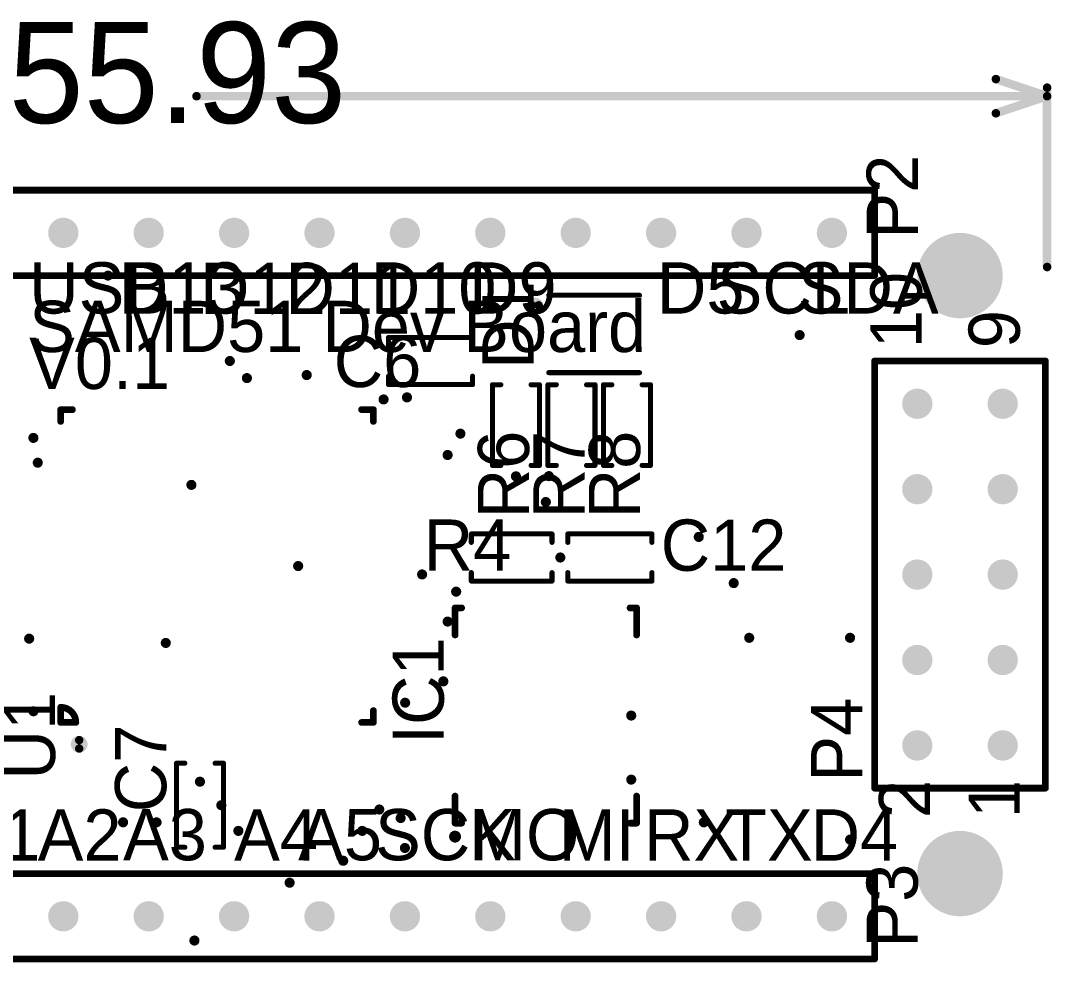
# Model space of a CAD drawing. Extents: x -61.2 to 0.2, y -0.1 to 27.9.
# Drawn here: x -30.48 to 0.18, y -0.1 to 27.9 of the extents above; entities that cross this region are included whole.
import ezdxf

# ---------------------------------------------------------------- set-up
doc = ezdxf.new("R2010")
doc.units = 0
doc.layers.get('0').update_dxf_attribs({"linetype": 'CONTINUOUS'})
for name, color, linetype in [('PADHOLELAYER', 156, 'CONTINUOUS'), ('TOPOVERLAY', 2, 'CONTINUOUS'), ('VIAHOLELAYER', 16, 'CONTINUOUS')]:
    doc.layers.add(name, color=color, linetype=linetype)

# ---------------------------------------------------------------- blocks, each defined once
blk = doc.blocks.new('RES_0603_1608_1')
at = {"layer": 'TOPOVERLAY', "const_width": 0.15}
for points in [[(-1.2, 0.45), (-1.2, 0.7)], [(1.175, 0.7), (-1.2, 0.7)], [(1.2, 0.7), (1.175, 0.7)], [(1.2, 0.45), (1.2, 0.7)], [(-1.2, -0.7), (-1.2, -0.45)], [(1.2, -0.7), (1.2, -0.45)], [(1.175, -0.7), (-1.2, -0.7)], [(1.2, -0.7), (1.175, -0.7)]]:
    blk.add_lwpolyline(points, dxfattribs=at)
at = {"layer": 'TOPOVERLAY', "const_width": 0.075}
for points in [[(-1.238, 0.7, 1), (-1.162, 0.7, 1)], [(-1.238, 0.7, 1), (-1.162, 0.7, 1)], [(1.137, 0.7, 1), (1.212, 0.7, 1)], [(1.137, 0.7, 1), (1.212, 0.7, 1)], [(1.162, 0.7, 1), (1.238, 0.7, 1)], [(1.162, 0.7, 1), (1.238, 0.7, 1)], [(-1.238, 0.45, 1), (-1.162, 0.45, 1)], [(1.162, 0.45, 1), (1.238, 0.45, 1)], [(-1.238, -0.45, 1), (-1.162, -0.45, 1)], [(1.162, -0.45, 1), (1.238, -0.45, 1)], [(-1.238, -0.7, 1), (-1.162, -0.7, 1)], [(-1.238, -0.7, 1), (-1.162, -0.7, 1)], [(1.137, -0.7, 1), (1.212, -0.7, 1)], [(1.137, -0.7, 1), (1.212, -0.7, 1)], [(1.162, -0.7, 1), (1.238, -0.7, 1)], [(1.162, -0.7, 1), (1.238, -0.7, 1)]]:
    blk.add_lwpolyline(points, format="xyb", close=True, dxfattribs=at)
blk = doc.blocks.new('RES_0603_1608_2')
at = {"layer": 'TOPOVERLAY', "const_width": 0.15}
for points in [[(-1.2, 0.45), (-1.2, 0.7)], [(1.175, 0.7), (-1.2, 0.7)], [(1.2, 0.7), (1.175, 0.7)], [(1.2, 0.45), (1.2, 0.7)], [(-1.2, -0.7), (-1.2, -0.45)], [(1.2, -0.7), (1.2, -0.45)], [(1.175, -0.7), (-1.2, -0.7)], [(1.2, -0.7), (1.175, -0.7)]]:
    blk.add_lwpolyline(points, dxfattribs=at)
at = {"layer": 'TOPOVERLAY', "const_width": 0.075}
for points in [[(-1.238, 0.7, 1), (-1.162, 0.7, 1)], [(-1.238, 0.7, 1), (-1.162, 0.7, 1)], [(1.137, 0.7, 1), (1.212, 0.7, 1)], [(1.137, 0.7, 1), (1.212, 0.7, 1)], [(1.162, 0.7, 1), (1.238, 0.7, 1)], [(1.162, 0.7, 1), (1.238, 0.7, 1)], [(-1.238, 0.45, 1), (-1.162, 0.45, 1)], [(1.162, 0.45, 1), (1.238, 0.45, 1)], [(-1.238, -0.45, 1), (-1.162, -0.45, 1)], [(1.162, -0.45, 1), (1.238, -0.45, 1)], [(-1.238, -0.7, 1), (-1.162, -0.7, 1)], [(-1.238, -0.7, 1), (-1.162, -0.7, 1)], [(1.137, -0.7, 1), (1.212, -0.7, 1)], [(1.137, -0.7, 1), (1.212, -0.7, 1)], [(1.162, -0.7, 1), (1.238, -0.7, 1)], [(1.162, -0.7, 1), (1.238, -0.7, 1)]]:
    blk.add_lwpolyline(points, format="xyb", close=True, dxfattribs=at)
blk = doc.blocks.new('RES_0603_1608_3')
at = {"layer": 'TOPOVERLAY', "const_width": 0.15}
for points in [[(-1.2, 0.45), (-1.2, 0.7)], [(1.175, 0.7), (-1.2, 0.7)], [(1.2, 0.7), (1.175, 0.7)], [(1.2, 0.45), (1.2, 0.7)], [(-1.2, -0.7), (-1.2, -0.45)], [(1.2, -0.7), (1.2, -0.45)], [(1.175, -0.7), (-1.2, -0.7)], [(1.2, -0.7), (1.175, -0.7)]]:
    blk.add_lwpolyline(points, dxfattribs=at)
at = {"layer": 'TOPOVERLAY', "const_width": 0.075}
for points in [[(-1.238, 0.7, 1), (-1.162, 0.7, 1)], [(-1.238, 0.7, 1), (-1.162, 0.7, 1)], [(1.137, 0.7, 1), (1.212, 0.7, 1)], [(1.137, 0.7, 1), (1.212, 0.7, 1)], [(1.162, 0.7, 1), (1.238, 0.7, 1)], [(1.162, 0.7, 1), (1.238, 0.7, 1)], [(-1.238, 0.45, 1), (-1.162, 0.45, 1)], [(1.162, 0.45, 1), (1.238, 0.45, 1)], [(-1.238, -0.45, 1), (-1.162, -0.45, 1)], [(1.162, -0.45, 1), (1.238, -0.45, 1)], [(-1.238, -0.7, 1), (-1.162, -0.7, 1)], [(-1.238, -0.7, 1), (-1.162, -0.7, 1)], [(1.137, -0.7, 1), (1.212, -0.7, 1)], [(1.137, -0.7, 1), (1.212, -0.7, 1)], [(1.162, -0.7, 1), (1.238, -0.7, 1)], [(1.162, -0.7, 1), (1.238, -0.7, 1)]]:
    blk.add_lwpolyline(points, format="xyb", close=True, dxfattribs=at)
blk = doc.blocks.new('FM_B2020RGBA_HG_4')
at = {"layer": 'TOPOVERLAY', "const_width": 0.15}
for points in [[(0.5, 1.7), (-2.2, 1.7)], [(0.5, -0.6), (-2.2, -0.6)]]:
    blk.add_lwpolyline(points, dxfattribs=at)
at = {"layer": 'TOPOVERLAY'}
for points, const_width in [([(-2.238, 1.7, 1), (-2.163, 1.7, 1)], 0.075), ([(0.462, 1.7, 1), (0.537, 1.7, 1)], 0.075), ([(1, -0.3, 1), (0.8, -0.3, 1)], 0.254), ([(0.737, -0.3, 1), (0.864, -0.3, 1)], 0.127), ([(0.937, -0.3, 1), (1.064, -0.3, 1)], 0.127), ([(-2.238, -0.6, 1), (-2.163, -0.6, 1)], 0.075), ([(0.462, -0.6, 1), (0.537, -0.6, 1)], 0.075)]:
    blk.add_lwpolyline(points, format="xyb", close=True, dxfattribs=dict(at, const_width=const_width))
blk = doc.blocks.new('CAP_0603_1608_7')
at = {"layer": 'TOPOVERLAY', "const_width": 0.15}
for points in [[(1.25, 0.7), (-1.25, 0.7)], [(-1.25, 0.7), (-1.25, 0.45)], [(1.25, 0.7), (1.25, 0.45)], [(-1.25, -0.45), (-1.25, -0.7)], [(1.25, -0.45), (1.25, -0.7)], [(1.25, -0.7), (-1.25, -0.7)]]:
    blk.add_lwpolyline(points, dxfattribs=at)
at = {"layer": 'TOPOVERLAY', "const_width": 0.075}
for points in [[(-1.288, 0.7, 1), (-1.212, 0.7, 1)], [(-1.288, 0.7, 1), (-1.212, 0.7, 1)], [(1.212, 0.7, 1), (1.288, 0.7, 1)], [(1.212, 0.7, 1), (1.288, 0.7, 1)], [(-1.288, 0.45, 1), (-1.212, 0.45, 1)], [(1.212, 0.45, 1), (1.288, 0.45, 1)], [(-1.288, -0.45, 1), (-1.212, -0.45, 1)], [(1.212, -0.45, 1), (1.288, -0.45, 1)], [(-1.288, -0.7, 1), (-1.212, -0.7, 1)], [(-1.288, -0.7, 1), (-1.212, -0.7, 1)], [(1.212, -0.7, 1), (1.288, -0.7, 1)], [(1.212, -0.7, 1), (1.288, -0.7, 1)]]:
    blk.add_lwpolyline(points, format="xyb", close=True, dxfattribs=at)
blk = doc.blocks.new('CAP_0603_1608_12')
at = {"layer": 'TOPOVERLAY', "const_width": 0.15}
for points in [[(-1.25, 0.7), (-1.25, 0.45)], [(-1.25, 0.7), (1.25, 0.7)], [(1.25, 0.7), (1.25, 0.45)], [(-1.25, -0.45), (-1.25, -0.7)], [(1.25, -0.45), (1.25, -0.7)], [(-1.25, -0.7), (1.25, -0.7)]]:
    blk.add_lwpolyline(points, dxfattribs=at)
at = {"layer": 'TOPOVERLAY', "const_width": 0.075}
for points in [[(-1.288, 0.7, 1), (-1.212, 0.7, 1)], [(-1.288, 0.7, 1), (-1.212, 0.7, 1)], [(1.212, 0.7, 1), (1.288, 0.7, 1)], [(1.212, 0.7, 1), (1.288, 0.7, 1)], [(-1.288, 0.45, 1), (-1.212, 0.45, 1)], [(1.212, 0.45, 1), (1.288, 0.45, 1)], [(-1.288, -0.45, 1), (-1.212, -0.45, 1)], [(1.212, -0.45, 1), (1.288, -0.45, 1)], [(-1.288, -0.7, 1), (-1.212, -0.7, 1)], [(-1.288, -0.7, 1), (-1.212, -0.7, 1)], [(1.212, -0.7, 1), (1.288, -0.7, 1)], [(1.212, -0.7, 1), (1.288, -0.7, 1)]]:
    blk.add_lwpolyline(points, format="xyb", close=True, dxfattribs=at)
blk = doc.blocks.new('CAP_0603_1608_13')
at = {"layer": 'TOPOVERLAY', "const_width": 0.15}
for points in [[(1.25, 0.7), (-1.25, 0.7)], [(-1.25, 0.7), (-1.25, 0.45)], [(1.25, 0.7), (1.25, 0.45)], [(-1.25, -0.45), (-1.25, -0.7)], [(1.25, -0.45), (1.25, -0.7)], [(1.25, -0.7), (-1.25, -0.7)]]:
    blk.add_lwpolyline(points, dxfattribs=at)
at = {"layer": 'TOPOVERLAY', "const_width": 0.075}
for points in [[(-1.288, 0.7, 1), (-1.212, 0.7, 1)], [(-1.288, 0.7, 1), (-1.212, 0.7, 1)], [(1.212, 0.7, 1), (1.288, 0.7, 1)], [(1.212, 0.7, 1), (1.288, 0.7, 1)], [(-1.288, 0.45, 1), (-1.212, 0.45, 1)], [(1.212, 0.45, 1), (1.288, 0.45, 1)], [(-1.288, -0.45, 1), (-1.212, -0.45, 1)], [(1.212, -0.45, 1), (1.288, -0.45, 1)], [(-1.288, -0.7, 1), (-1.212, -0.7, 1)], [(-1.288, -0.7, 1), (-1.212, -0.7, 1)], [(1.212, -0.7, 1), (1.288, -0.7, 1)], [(1.212, -0.7, 1), (1.288, -0.7, 1)]]:
    blk.add_lwpolyline(points, format="xyb", close=True, dxfattribs=at)
blk = doc.blocks.new('SI_LABS_QFN_64_17')
at = {"layer": 'TOPOVERLAY'}
for p, q in [((-4.2, 4.65), (-4.65, 4.65)), ((-4.65, 4.65), (-4.65, 4.2)), ((-4.2, 4.5), (-4.2, 4.65)), ((-4.5, 4.2), (-4.2, 4.5)), ((-4.65, 4.2), (-4.5, 4.2))]:
    blk.add_line(p, q, dxfattribs=at)
at = {"layer": 'TOPOVERLAY', "const_width": 0.2}
for points in [[(-4.65, 4.65), (-4.2, 4.65)], [(-4.65, 4.65), (-4.65, 4.2)], [(4.3, 4.65), (4.65, 4.65)], [(4.65, 4.65), (4.65, 4.3)], [(-4.65, -4.3), (-4.65, -4.65)], [(4.65, -4.3), (4.65, -4.65)], [(-4.65, -4.65), (-4.3, -4.65)], [(4.3, -4.65), (4.65, -4.65)]]:
    blk.add_lwpolyline(points, dxfattribs=at)
at = {"layer": 'TOPOVERLAY'}
for points, const_width in [([(-4.7, 4.65, 1), (-4.6, 4.65, 1)], 0.1), ([(-4.7, 4.65, 1), (-4.6, 4.65, 1)], 0.1), ([(-4.25, 4.65, 1), (-4.15, 4.65, 1)], 0.1), ([(-4.25, 4.65, 1), (-4.15, 4.65, 1)], 0.1), ([(4.25, 4.65, 1), (4.35, 4.65, 1)], 0.1), ([(4.6, 4.65, 1), (4.7, 4.65, 1)], 0.1), ([(4.6, 4.65, 1), (4.7, 4.65, 1)], 0.1), ([(-5.175, 4.1, 1), (-5.425, 4.1, 1)], 0.25), ([(-4.7, 4.2, 1), (-4.6, 4.2, 1)], 0.1), ([(-4.7, 4.2, 1), (-4.6, 4.2, 1)], 0.1), ([(4.6, 4.3, 1), (4.7, 4.3, 1)], 0.1), ([(-5.488, 4.1, 1), (-5.363, 4.1, 1)], 0.125), ([(-5.238, 4.1, 1), (-5.113, 4.1, 1)], 0.125), ([(-4.7, -4.3, 1), (-4.6, -4.3, 1)], 0.1), ([(4.6, -4.3, 1), (4.7, -4.3, 1)], 0.1), ([(-4.7, -4.65, 1), (-4.6, -4.65, 1)], 0.1), ([(-4.7, -4.65, 1), (-4.6, -4.65, 1)], 0.1), ([(-4.35, -4.65, 1), (-4.25, -4.65, 1)], 0.1), ([(4.25, -4.65, 1), (4.35, -4.65, 1)], 0.1), ([(4.6, -4.65, 1), (4.7, -4.65, 1)], 0.1), ([(4.6, -4.65, 1), (4.7, -4.65, 1)], 0.1)]:
    blk.add_lwpolyline(points, format="xyb", close=True, dxfattribs=dict(at, const_width=const_width))
at = {"layer": 'TOPOVERLAY', "const_width": 0.2}
blk.add_lwpolyline([(-4.2, 4.65, -0.414214), (-4.65, 4.2)], format="xyb", dxfattribs=at)
blk = doc.blocks.new('RES_0603_1608_19')
at = {"layer": 'TOPOVERLAY', "const_width": 0.15}
for points in [[(-1.2, 0.7), (1.175, 0.7)], [(-1.2, 0.45), (-1.2, 0.7)], [(1.175, 0.7), (1.2, 0.7)], [(1.2, 0.45), (1.2, 0.7)], [(-1.2, -0.7), (-1.2, -0.45)], [(1.2, -0.7), (1.2, -0.45)], [(-1.2, -0.7), (1.175, -0.7)], [(1.175, -0.7), (1.2, -0.7)]]:
    blk.add_lwpolyline(points, dxfattribs=at)
at = {"layer": 'TOPOVERLAY', "const_width": 0.075}
for points in [[(-1.238, 0.7, 1), (-1.162, 0.7, 1)], [(-1.238, 0.7, 1), (-1.162, 0.7, 1)], [(1.137, 0.7, 1), (1.212, 0.7, 1)], [(1.137, 0.7, 1), (1.212, 0.7, 1)], [(1.162, 0.7, 1), (1.238, 0.7, 1)], [(1.162, 0.7, 1), (1.238, 0.7, 1)], [(-1.238, 0.45, 1), (-1.162, 0.45, 1)], [(1.162, 0.45, 1), (1.238, 0.45, 1)], [(-1.238, -0.45, 1), (-1.162, -0.45, 1)], [(1.162, -0.45, 1), (1.238, -0.45, 1)], [(-1.238, -0.7, 1), (-1.162, -0.7, 1)], [(-1.238, -0.7, 1), (-1.162, -0.7, 1)], [(1.137, -0.7, 1), (1.212, -0.7, 1)], [(1.137, -0.7, 1), (1.212, -0.7, 1)], [(1.162, -0.7, 1), (1.238, -0.7, 1)], [(1.162, -0.7, 1), (1.238, -0.7, 1)]]:
    blk.add_lwpolyline(points, format="xyb", close=True, dxfattribs=at)
blk = doc.blocks.new('HDR2X5_23')
at = {"layer": 'PADHOLELAYER', "const_width": 0.45}
for points in [[(-0.225, 2.54, 1), (0.225, 2.54, 1)], [(2.315, 2.54, 1), (2.765, 2.54, 1)], [(4.855, 2.54, 1), (5.305, 2.54, 1)], [(7.395, 2.54, 1), (7.845, 2.54, 1)], [(9.935, 2.54, 1), (10.385, 2.54, 1)], [(-0.225, 0, 1), (0.225, 0, 1)], [(2.315, 0, 1), (2.765, 0, 1)], [(4.855, 0, 1), (5.305, 0, 1)], [(7.395, 0, 1), (7.845, 0, 1)], [(9.935, 0, 1), (10.385, 0, 1)]]:
    blk.add_lwpolyline(points, format="xyb", close=True, dxfattribs=at)
at = {"layer": 'TOPOVERLAY', "const_width": 0.2}
for points in [[(-1.27, 3.81), (11.43, 3.81)], [(-1.27, 3.81), (-1.27, -1.27)], [(11.43, 3.81), (11.43, -1.27)], [(-1.27, -1.27), (11.43, -1.27)]]:
    blk.add_lwpolyline(points, dxfattribs=at)
at = {"layer": 'TOPOVERLAY', "const_width": 0.1}
for points in [[(-1.32, 3.81, 1), (-1.22, 3.81, 1)], [(-1.32, 3.81, 1), (-1.22, 3.81, 1)], [(11.38, 3.81, 1), (11.48, 3.81, 1)], [(11.38, 3.81, 1), (11.48, 3.81, 1)], [(-1.32, -1.27, 1), (-1.22, -1.27, 1)], [(-1.32, -1.27, 1), (-1.22, -1.27, 1)], [(11.38, -1.27, 1), (11.48, -1.27, 1)], [(11.38, -1.27, 1), (11.48, -1.27, 1)]]:
    blk.add_lwpolyline(points, format="xyb", close=True, dxfattribs=at)
at = {"layer": 'TOPOVERLAY'}
for s, p in [('2', (-2.159, 2.159)), ('10', (11.811, 2.413)), ('1', (-2.159, -0.508)), ('9', (11.811, -0.508))]:
    blk.add_text(s, height=1.524, dxfattribs=at).set_placement(p)
blk = doc.blocks.new('HDR1X16_24')
at = {"layer": 'PADHOLELAYER', "const_width": 0.45}
for points in [[(-0.225, 0, 1), (0.225, 0, 1)], [(2.315, 0, 1), (2.765, 0, 1)], [(4.855, 0, 1), (5.305, 0, 1)], [(7.395, 0, 1), (7.845, 0, 1)], [(9.935, 0, 1), (10.385, 0, 1)], [(12.475, 0, 1), (12.925, 0, 1)], [(15.015, 0, 1), (15.465, 0, 1)], [(17.555, 0, 1), (18.005, 0, 1)], [(20.095, 0, 1), (20.545, 0, 1)], [(22.635, 0, 1), (23.085, 0, 1)], [(25.175, 0, 1), (25.625, 0, 1)], [(27.715, 0, 1), (28.165, 0, 1)], [(30.255, 0, 1), (30.705, 0, 1)], [(32.795, 0, 1), (33.245, 0, 1)], [(35.335, 0, 1), (35.785, 0, 1)], [(37.875, 0, 1), (38.325, 0, 1)]]:
    blk.add_lwpolyline(points, format="xyb", close=True, dxfattribs=at)
at = {"layer": 'TOPOVERLAY', "const_width": 0.2}
for points in [[(-1.27, -1.27), (-1.27, 1.27)], [(-1.27, 1.27), (0.635, 1.27)], [(0.635, 1.27), (39.37, 1.27)], [(39.37, -1.27), (39.37, 1.27)], [(-1.27, -1.27), (39.37, -1.27)]]:
    blk.add_lwpolyline(points, dxfattribs=at)
at = {"layer": 'TOPOVERLAY', "const_width": 0.1}
for points in [[(-1.32, 1.27, 1), (-1.22, 1.27, 1)], [(-1.32, 1.27, 1), (-1.22, 1.27, 1)], [(0.585, 1.27, 1), (0.685, 1.27, 1)], [(0.585, 1.27, 1), (0.685, 1.27, 1)], [(39.32, 1.27, 1), (39.42, 1.27, 1)], [(39.32, 1.27, 1), (39.42, 1.27, 1)], [(-1.32, -1.27, 1), (-1.22, -1.27, 1)], [(-1.32, -1.27, 1), (-1.22, -1.27, 1)], [(39.32, -1.27, 1), (39.42, -1.27, 1)], [(39.32, -1.27, 1), (39.42, -1.27, 1)]]:
    blk.add_lwpolyline(points, format="xyb", close=True, dxfattribs=at)
blk = doc.blocks.new('HDR1X12_25')
at = {"layer": 'PADHOLELAYER', "const_width": 0.45}
for points in [[(-0.225, 0, 1), (0.225, 0, 1)], [(2.315, 0, 1), (2.765, 0, 1)], [(4.855, 0, 1), (5.305, 0, 1)], [(7.395, 0, 1), (7.845, 0, 1)], [(9.935, 0, 1), (10.385, 0, 1)], [(12.475, 0, 1), (12.925, 0, 1)], [(15.015, 0, 1), (15.465, 0, 1)], [(17.555, 0, 1), (18.005, 0, 1)], [(20.095, 0, 1), (20.545, 0, 1)], [(22.635, 0, 1), (23.085, 0, 1)], [(25.175, 0, 1), (25.625, 0, 1)], [(27.715, 0, 1), (28.165, 0, 1)]]:
    blk.add_lwpolyline(points, format="xyb", close=True, dxfattribs=at)
at = {"layer": 'TOPOVERLAY', "const_width": 0.2}
for points in [[(-1.27, 1.27), (0.635, 1.27)], [(-1.27, -1.27), (-1.27, 1.27)], [(0.635, 1.27), (29.21, 1.27)], [(29.21, -1.27), (29.21, 1.27)], [(-1.27, -1.27), (29.21, -1.27)]]:
    blk.add_lwpolyline(points, dxfattribs=at)
at = {"layer": 'TOPOVERLAY', "const_width": 0.1}
for points in [[(-1.32, 1.27, 1), (-1.22, 1.27, 1)], [(-1.32, 1.27, 1), (-1.22, 1.27, 1)], [(0.585, 1.27, 1), (0.685, 1.27, 1)], [(0.585, 1.27, 1), (0.685, 1.27, 1)], [(29.16, 1.27, 1), (29.26, 1.27, 1)], [(29.16, 1.27, 1), (29.26, 1.27, 1)], [(-1.32, -1.27, 1), (-1.22, -1.27, 1)], [(-1.32, -1.27, 1), (-1.22, -1.27, 1)], [(29.16, -1.27, 1), (29.26, -1.27, 1)], [(29.16, -1.27, 1), (29.26, -1.27, 1)]]:
    blk.add_lwpolyline(points, format="xyb", close=True, dxfattribs=at)
blk = doc.blocks.new('SPANSION_WSON_8_6_5MM_29')
at = {"layer": 'TOPOVERLAY'}
for points, const_width in [([(-3.55, 2.7, 1), (-3.65, 2.7, 1)], 0.1), ([(-3.25, 2.7, 1), (-3.15, 2.7, 1)], 0.1), ([(-3.25, 2.7, 1), (-3.15, 2.7, 1)], 0.1), ([(-2.445, 2.7, 1), (-2.345, 2.7, 1)], 0.1), ([(2.345, 2.7, 1), (2.445, 2.7, 1)], 0.1), ([(3.15, 2.7, 1), (3.25, 2.7, 1)], 0.1), ([(3.15, 2.7, 1), (3.25, 2.7, 1)], 0.1), ([(-3.675, 2.7, 1), (-3.625, 2.7, 1)], 0.05), ([(-3.575, 2.7, 1), (-3.525, 2.7, 1)], 0.05), ([(-3.25, 2.505, 1), (-3.15, 2.505, 1)], 0.1), ([(3.15, 2.505, 1), (3.25, 2.505, 1)], 0.1), ([(-3.25, -2.505, 1), (-3.15, -2.505, 1)], 0.1), ([(3.15, -2.505, 1), (3.25, -2.505, 1)], 0.1), ([(-3.25, -2.7, 1), (-3.15, -2.7, 1)], 0.1), ([(-3.25, -2.7, 1), (-3.15, -2.7, 1)], 0.1), ([(-2.445, -2.7, 1), (-2.345, -2.7, 1)], 0.1), ([(2.345, -2.7, 1), (2.445, -2.7, 1)], 0.1), ([(3.15, -2.7, 1), (3.25, -2.7, 1)], 0.1), ([(3.15, -2.7, 1), (3.25, -2.7, 1)], 0.1)]:
    blk.add_lwpolyline(points, format="xyb", close=True, dxfattribs=dict(at, const_width=const_width))
at = {"layer": 'TOPOVERLAY', "const_width": 0.2}
for points in [[(-3.2, 2.7), (-3.2, 2.505)], [(-3.2, 2.7), (-2.395, 2.7)], [(2.395, 2.7), (3.2, 2.7)], [(3.2, 2.7), (3.2, 2.505)], [(-3.2, -2.505), (-3.2, -2.7)], [(3.2, -2.505), (3.2, -2.7)], [(-3.2, -2.7), (-2.395, -2.7)], [(2.395, -2.7), (3.2, -2.7)]]:
    blk.add_lwpolyline(points, dxfattribs=at)

msp = doc.modelspace()

# ---------------------------------------------------------------- linework, layer by layer
at = {"layer": 'PADHOLELAYER', "const_width": 1.27}
for points in [[(-3.175, 20.32, 1), (-1.905, 20.32, 1)], [(-3.175, 2.54, 1), (-1.905, 2.54, 1)]]:
    msp.add_lwpolyline(points, format="xyb", close=True, dxfattribs=at)
at = {"layer": 'TOPOVERLAY', "const_width": 0.254}
for points in [[(-1.474, 26.162), (0.05, 25.654)], [(-25.248, 25.654), (0.05, 25.654)], [(-1.474, 25.146), (0.05, 25.654)], [(0.05, 20.574), (0.05, 25.908)]]:
    msp.add_lwpolyline(points, dxfattribs=at)
at = {"layer": 'TOPOVERLAY'}
for points, const_width in [([(-1.537, 26.162, 1), (-1.41, 26.162, 1)], 0.127), ([(-25.312, 25.654, 1), (-25.185, 25.654, 1)], 0.127), ([(-0.013, 25.908, 1), (0.114, 25.908, 1)], 0.127), ([(-0.013, 25.654, 1), (0.114, 25.654, 1)], 0.127), ([(-0.013, 25.654, 1), (0.114, 25.654, 1)], 0.127), ([(-0.013, 25.654, 1), (0.114, 25.654, 1)], 0.127), ([(-1.537, 25.146, 1), (-1.41, 25.146, 1)], 0.127), ([(-0.013, 20.574, 1), (0.114, 20.574, 1)], 0.127), ([(-17.509, 3.639, 1), (-17.609, 3.639, 1)], 0.254), ([(-17.672, 3.639, 1), (-17.545, 3.639, 1)], 0.127), ([(-17.572, 3.639, 1), (-17.445, 3.639, 1)], 0.127)]:
    msp.add_lwpolyline(points, format="xyb", close=True, dxfattribs=dict(at, const_width=const_width))
at = {"layer": 'VIAHOLELAYER', "const_width": 0.15}
for points in [[(-27.957, 20.32, 1), (-27.807, 20.32, 1)], [(-27.253, 20.32, 1), (-27.103, 20.32, 1)], [(-7.385, 18.55, 1), (-7.235, 18.55, 1)], [(-24.332, 17.78, 1), (-24.182, 17.78, 1)], [(-22.046, 17.363, 1), (-21.896, 17.363, 1)], [(-23.824, 17.272, 1), (-23.674, 17.272, 1)], [(-19.76, 16.637, 1), (-19.61, 16.637, 1)], [(-19.063, 16.699, 1), (-18.913, 16.699, 1)], [(-30.174, 15.494, 1), (-30.024, 15.494, 1)], [(-17.474, 15.621, 1), (-17.324, 15.621, 1)], [(-17.855, 14.986, 1), (-17.705, 14.986, 1)], [(-30.045, 14.757, 1), (-29.895, 14.757, 1)], [(-15.823, 14.351, 1), (-15.673, 14.351, 1)], [(-14.843, 14.357, 1), (-14.693, 14.357, 1)], [(-25.475, 14.097, 1), (-25.325, 14.097, 1)], [(-14.934, 13.589, 1), (-14.784, 13.589, 1)], [(-10.385, 12.55, 1), (-10.235, 12.55, 1)], [(-14.502, 11.938, 1), (-14.352, 11.938, 1)], [(-22.3, 11.684, 1), (-22.15, 11.684, 1)], [(-18.613, 11.434, 1), (-18.463, 11.434, 1)], [(-17.601, 10.922, 1), (-17.451, 10.922, 1)], [(-9.346, 11.176, 1), (-9.196, 11.176, 1)], [(-17.855, 10.033, 1), (-17.705, 10.033, 1)], [(-30.301, 9.525, 1), (-30.151, 9.525, 1)], [(-26.237, 9.398, 1), (-26.087, 9.398, 1)], [(-8.885, 9.55, 1), (-8.735, 9.55, 1)], [(-5.885, 9.55, 1), (-5.735, 9.55, 1)], [(-17.982, 8.255, 1), (-17.832, 8.255, 1)], [(-19.118, 7.62, 1), (-18.968, 7.62, 1)], [(-30.174, 7.366, 1), (-30.024, 7.366, 1)], [(-12.394, 7.239, 1), (-12.244, 7.239, 1)], [(-25.221, 5.272, 1), (-25.071, 5.272, 1)], [(-12.394, 5.334, 1), (-12.244, 5.334, 1)], [(-24.586, 4.572, 1), (-24.436, 4.572, 1)], [(-19.887, 4.445, 1), (-19.737, 4.445, 1)], [(-19.252, 4.191, 1), (-19.102, 4.191, 1)], [(-27.507, 4.064, 1), (-27.357, 4.064, 1)], [(-26.512, 4.064, 1), (-26.362, 4.064, 1)], [(-10.235, 4.064, 1), (-10.085, 4.064, 1)], [(-24.078, 3.81, 1), (-23.928, 3.81, 1)], [(-20.395, 3.81, 1), (-20.245, 3.81, 1)], [(-5.885, 3.55, 1), (-5.735, 3.55, 1)], [(-19.125, 3.302, 1), (-18.975, 3.302, 1)], [(-20.961, 2.921, 1), (-20.811, 2.921, 1)], [(-22.554, 2.269, 1), (-22.404, 2.269, 1)], [(-25.385, 0.55, 1), (-25.235, 0.55, 1)]]:
    msp.add_lwpolyline(points, format="xyb", close=True, dxfattribs=at)

# ---------------------------------------------------------------- block references
for name, p, rotation in [('HDR1X12_25', (-34.29, 21.59), 360), ('HDR2X5_23', (-1.27, 6.35), 90), ('FM_B2020RGBA_HG_4', (-14.273, 19.134), 180), ('CAP_0603_1608_13', (-18.288, 17.78), 180), ('RES_0603_1608_3', (-15.748, 15.875), 270), ('RES_0603_1608_2', (-14.097, 15.875), 270), ('RES_0603_1608_1', (-12.446, 15.875), 270), ('SI_LABS_QFN_64_17', (-24.638, 11.684), 90), ('RES_0603_1608_19', (-15.875, 11.938), 360), ('CAP_0603_1608_7', (-12.954, 11.938), 180), ('SPANSION_WSON_8_6_5MM_29', (-14.859, 7.239), 90), ('CAP_0603_1608_12', (-25.146, 4.572), 90), ('HDR1X16_24', (-44.45, 1.27), 360)]:
    msp.add_blockref(name, p, dxfattribs=dict(rotation=rotation))

# ---------------------------------------------------------------- texts
at = {"layer": 'TOPOVERLAY'}
for s, height, p in [('55.93', 3, (-30.835, 24.856)), ('C6', 1.524, (-21.168, 17.005)), ('R4', 1.524, (-18.492, 11.544)), ('C12', 1.524, (-11.442, 11.543))]:
    msp.add_text(s, height=height, dxfattribs=at).set_placement(p)
for s, rotation, p in [('P2', 90, (-3.793, 21.42)), ('USB', 360, (-30.226, 19.191)), ('D13', 360, (-27.559, 19.191)), ('D12', 360, (-25.146, 19.177)), ('D11', 360, (-22.606, 19.177)), ('D10', 360, (-20.066, 19.191)), ('D9', 360, (-17.145, 19.191)), ('D5', 360, (-11.557, 19.191)), ('SCL', 360, (-9.779, 19.191)), ('SDA', 360, (-7.366, 19.191)), ('D1', 90, (-15.224, 17.547)), ('SAMD51 Dev Board', 360, (-30.226, 18.048)), ('V0.1', 360, (-30.227, 16.949)), ('R6', 90, (-15.357, 13.102)), ('R7', 90, (-13.705, 13.101)), ('R8', 90, (-12.055, 13.102)), ('IC1', 90, (-17.894, 6.392)), ('U1', 90, (-29.454, 5.337)), ('P4', 90, (-5.448, 5.274)), ('C7', 90, (-26.149, 4.362)), ('A1', 360, (-32.385, 2.925)), ('A2', 360, (-29.972, 2.925)), ('A3', 360, (-27.432, 2.935)), ('A4', 360, (-24.13, 2.925)), ('A5', 360, (-22.225, 2.935)), ('SCK', 360, (-19.939, 2.935)), ('MO', 360, (-17.145, 2.935)), ('MI', 360, (-14.478, 2.925)), ('RX', 360, (-11.938, 2.925)), ('TX', 360, (-9.525, 2.925)), ('D4', 360, (-6.985, 2.925)), ('P3', 90, (-3.797, 0.341))]:
    msp.add_text(s, height=1.524, rotation=rotation, dxfattribs=at).set_placement(p)

doc.saveas('drawing.dxf')
